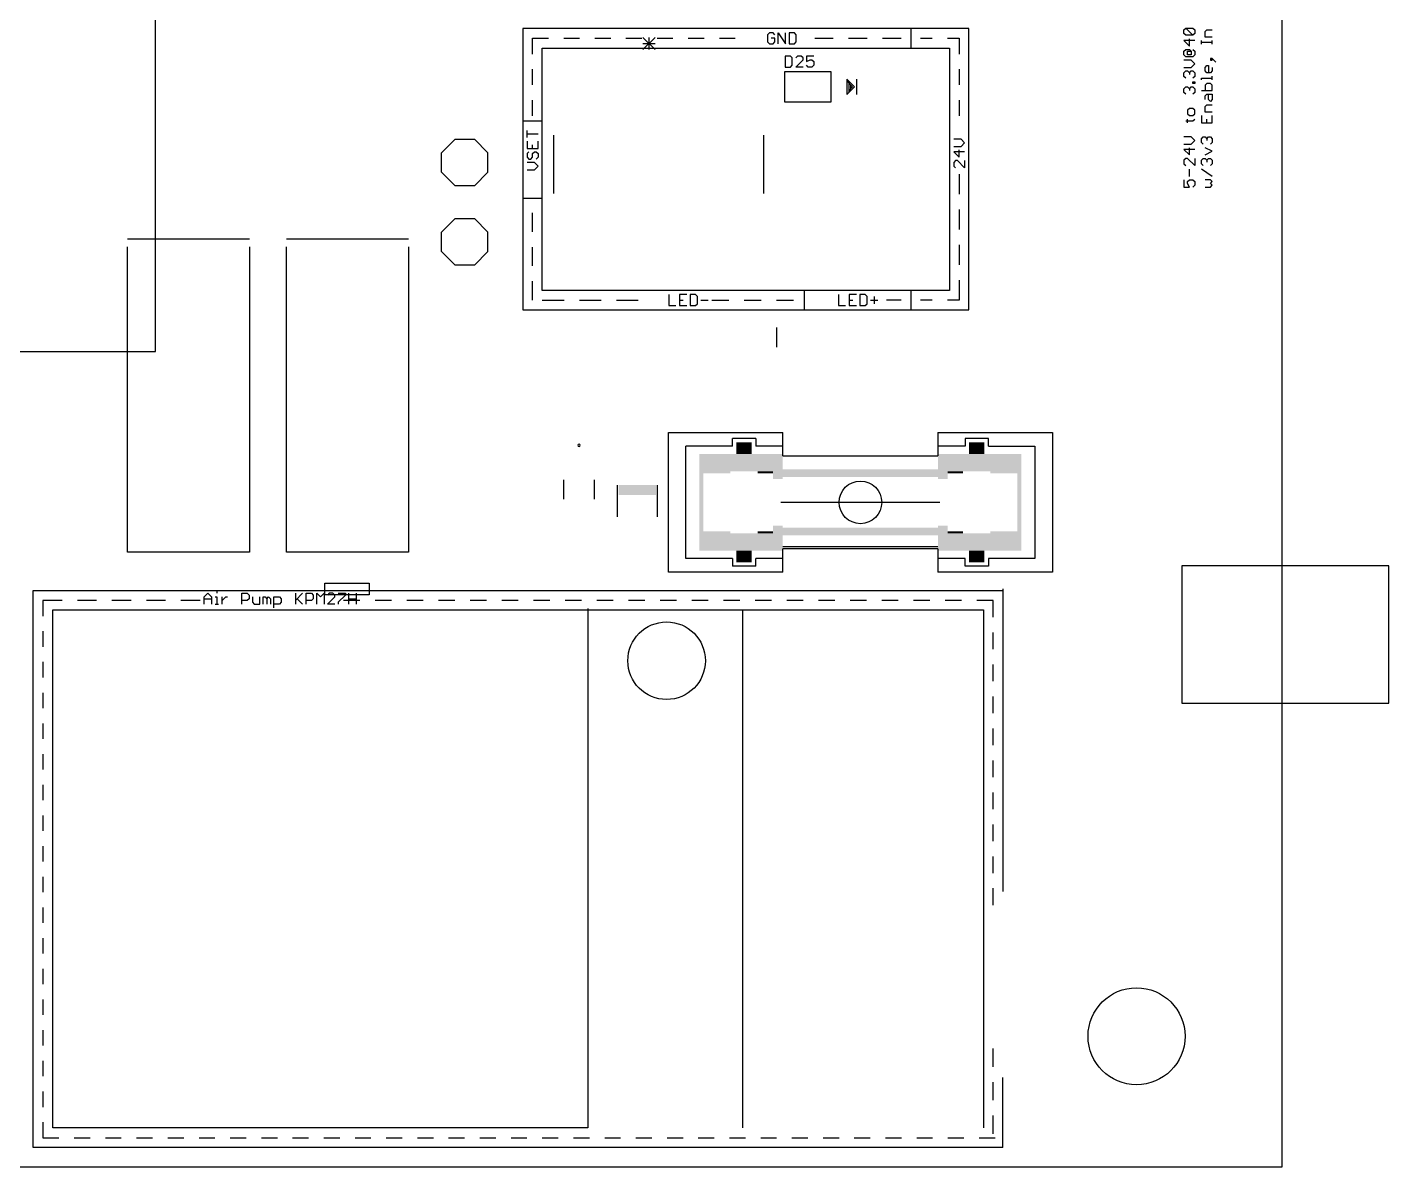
# Model space of a CAD drawing. Extents: x 0 to 11.5, y 0 to 11.2.
# Drawn here: x 7.974 to 11.485, y 0 to 2.939 of the extents above; entities that cross this region are included whole.
import ezdxf

# ---------------------------------------------------------------- set-up
doc = ezdxf.new("R2010")
doc.units = 0
for name, color, linetype in [('20', 53, 'CONTINUOUS'), ('21', 253, 'CONTINUOUS'), ('22', 253, 'CONTINUOUS')]:
    doc.layers.add(name, color=color, linetype=linetype)

# ---------------------------------------------------------------- blocks, each defined once
blk = doc.blocks.new('RECT')
blk.add_solid([(-0.5, -0.5), (0.5, -0.5), (-0.5, 0.5), (0.5, 0.5)])

msp = doc.modelspace()

# ---------------------------------------------------------------- linework, layer by layer
at = {"layer": '20'}
for p, q in [((11.21, 0), (11.21, 11.21)), ((0, 0), (11.21, 0))]:
    msp.add_line(p, q, dxfattribs=at)
for centre, radius in [((10.1227, 1.7134), 0.055), ((9.623, 1.305), 0.1), ((10.83477, 0.336546), 0.125)]:
    msp.add_circle(centre, radius, dxfattribs=at)
at = {"layer": '21'}
for p, q in [((9.2525, 2.935), (9.2525, 2.6975)), ((10.2525, 2.935), (9.2525, 2.935)), ((9.888171, 2.924024), (9.8835, 2.919353)), ((9.8835, 2.919353), (9.8835, 2.900671)), ((9.897512, 2.924024), (9.888171, 2.924024)), ((9.902183, 2.919353), (9.897512, 2.924024)), ((9.911124, 2.896), (9.911124, 2.924024)), ((9.911124, 2.924024), (9.929806, 2.896)), ((9.929806, 2.896), (9.929806, 2.924024)), ((9.938747, 2.924024), (9.938747, 2.896)), ((9.952759, 2.924024), (9.938747, 2.924024)), ((9.95743, 2.919353), (9.952759, 2.924024)), ((9.95743, 2.900671), (9.95743, 2.919353)), ((10.4025, 2.935), (10.2525, 2.935)), ((10.2525, 2.935), (10.2525, 2.885)), ((10.4025, 2.21), (10.4025, 2.935)), ((10.956976, 2.931786), (10.961647, 2.936456)), ((10.956976, 2.922445), (10.956976, 2.931786)), ((10.961647, 2.917774), (10.956976, 2.922445)), ((10.961647, 2.936456), (10.980329, 2.936456)), ((10.980329, 2.917774), (10.961647, 2.936456)), ((10.980329, 2.917774), (10.961647, 2.917774)), ((10.980329, 2.936456), (10.985, 2.931786)), ((10.985, 2.922445), (10.980329, 2.917774)), ((10.985, 2.931786), (10.985, 2.922445)), ((11.011317, 2.927182), (11.015988, 2.931853)), ((11.011317, 2.91317), (11.011317, 2.927182)), ((11.015988, 2.931853), (11.03, 2.931853)), ((9.2775, 2.86958), (9.2775, 2.91)), ((9.2775, 2.91), (9.318397, 2.91)), ((9.3025, 2.885), (10.2525, 2.885)), ((9.3025, 2.6975), (9.3025, 2.885)), ((9.357767, 2.91), (9.398664, 2.91)), ((9.438034, 2.91), (9.478931, 2.91)), ((9.518301, 2.91), (9.559199, 2.91)), ((9.5932, 2.9125), (9.56184, 2.88114)), ((9.56184, 2.9125), (9.5932, 2.88114)), ((9.56184, 2.89682), (9.5932, 2.89682)), ((9.57752, 2.9125), (9.57752, 2.88114)), ((9.598569, 2.91), (9.639466, 2.91)), ((9.678836, 2.91), (9.719733, 2.91)), ((9.759103, 2.91), (9.8, 2.91)), ((9.8835, 2.900671), (9.888171, 2.896)), ((9.888171, 2.896), (9.897512, 2.896)), ((9.902183, 2.910012), (9.892841, 2.910012)), ((9.897512, 2.896), (9.902183, 2.900671)), ((9.902183, 2.900671), (9.902183, 2.910012)), ((9.938747, 2.896), (9.952759, 2.896)), ((9.952759, 2.896), (9.95743, 2.900671)), ((10.005, 2.91), (10.05292, 2.91)), ((10.09229, 2.91), (10.14021, 2.91)), ((10.17958, 2.91), (10.2275, 2.91)), ((10.2525, 2.885), (10.3525, 2.885)), ((10.2775, 2.91), (10.307815, 2.91)), ((10.347185, 2.91), (10.3775, 2.91)), ((10.3525, 2.885), (10.3525, 2.26)), ((10.3775, 2.91), (10.3775, 2.86958)), ((10.985, 2.904162), (10.956976, 2.904162)), ((10.956976, 2.904162), (10.970988, 2.89015)), ((10.956976, 2.876539), (10.961647, 2.881209)), ((10.961647, 2.881209), (10.970988, 2.881209)), ((10.970988, 2.89015), (10.970988, 2.908833)), ((10.970988, 2.881209), (10.975659, 2.876539)), ((10.980329, 2.881209), (10.985, 2.876539)), ((11.001976, 2.894754), (11.001976, 2.904096)), ((11.03, 2.899425), (11.001976, 2.899425)), ((11.03, 2.91317), (11.011317, 2.91317)), ((11.03, 2.894754), (11.03, 2.904096)), ((9.9285, 2.864024), (9.9285, 2.836)), ((9.942512, 2.864024), (9.9285, 2.864024)), ((9.947183, 2.859353), (9.942512, 2.864024)), ((9.947183, 2.840671), (9.947183, 2.859353)), ((9.960794, 2.864024), (9.956124, 2.859353)), ((9.956124, 2.836), (9.974806, 2.854683)), ((9.970135, 2.864024), (9.960794, 2.864024)), ((9.974806, 2.859353), (9.970135, 2.864024)), ((9.974806, 2.854683), (9.974806, 2.859353)), ((10.00243, 2.864024), (9.983747, 2.864024)), ((9.983747, 2.864024), (9.983747, 2.850012)), ((9.983747, 2.850012), (9.993088, 2.854683)), ((9.993088, 2.854683), (9.997759, 2.854683)), ((9.997759, 2.854683), (10.00243, 2.850012)), ((10.00243, 2.850012), (10.00243, 2.840671)), ((10.956976, 2.867197), (10.956976, 2.876539)), ((10.961647, 2.862527), (10.956976, 2.867197)), ((10.975659, 2.853586), (10.956976, 2.853586)), ((10.980329, 2.862527), (10.961647, 2.862527)), ((10.966317, 2.867197), (10.966317, 2.876539)), ((10.966317, 2.876539), (10.975659, 2.876539)), ((10.975659, 2.867197), (10.966317, 2.867197)), ((10.975659, 2.876539), (10.975659, 2.867197)), ((10.985, 2.844245), (10.975659, 2.853586)), ((10.975659, 2.834903), (10.985, 2.844245)), ((10.985, 2.867197), (10.980329, 2.862527)), ((10.985, 2.876539), (10.985, 2.867197)), ((11.03, 2.858056), (11.025329, 2.858056)), ((11.025329, 2.858056), (11.025329, 2.853386)), ((11.025329, 2.853386), (11.03, 2.853386)), ((11.039341, 2.848715), (11.03, 2.858056)), ((11.03, 2.853386), (11.03, 2.858056)), ((9.2775, 2.78979), (9.2775, 2.83021)), ((9.928287, 2.82437), (10.046398, 2.82437)), ((9.928287, 2.74563), (9.928287, 2.82437)), ((9.9285, 2.836), (9.942512, 2.836)), ((9.942512, 2.836), (9.947183, 2.840671)), ((9.974806, 2.836), (9.956124, 2.836)), ((9.988418, 2.836), (9.983747, 2.840671)), ((9.997759, 2.836), (9.988418, 2.836)), ((10.00243, 2.840671), (9.997759, 2.836)), ((10.046398, 2.82437), (10.046398, 2.74563)), ((10.3775, 2.83021), (10.3775, 2.78979)), ((10.956976, 2.834903), (10.975659, 2.834903)), ((10.956976, 2.821292), (10.961647, 2.825962)), ((10.956976, 2.81195), (10.956976, 2.821292)), ((10.961647, 2.80728), (10.956976, 2.81195)), ((10.961647, 2.825962), (10.966317, 2.825962)), ((10.966317, 2.825962), (10.970988, 2.821292)), ((10.970988, 2.821292), (10.975659, 2.825962)), ((10.970988, 2.821292), (10.970988, 2.816621)), ((10.975659, 2.825962), (10.980329, 2.825962)), ((10.980329, 2.825962), (10.985, 2.821292)), ((10.985, 2.81195), (10.980329, 2.80728)), ((10.985, 2.821292), (10.985, 2.81195)), ((11.011317, 2.835103), (11.015988, 2.839774)), ((11.011317, 2.825762), (11.011317, 2.835103)), ((11.015988, 2.821092), (11.011317, 2.825762)), ((11.015988, 2.839774), (11.020659, 2.839774)), ((11.025329, 2.821092), (11.015988, 2.821092)), ((11.020659, 2.839774), (11.020659, 2.821092)), ((11.03, 2.825762), (11.025329, 2.821092)), ((11.03, 2.835103), (11.03, 2.825762)), ((11.03, 2.802676), (11.03, 2.812017)), ((10.0875, 2.805), (10.0875, 2.8)), ((10.1075, 2.785), (10.0875, 2.805)), ((10.0875, 2.8), (10.0875, 2.765)), ((10.1025, 2.785), (10.0875, 2.8)), ((10.0925, 2.795), (10.0925, 2.775)), ((10.0925, 2.77), (10.1075, 2.785)), ((10.1025, 2.785), (10.0925, 2.775)), ((10.0925, 2.775), (10.0925, 2.77)), ((10.0975, 2.79), (10.0975, 2.78)), ((10.1125, 2.805), (10.1125, 2.765)), ((10.956976, 2.779856), (10.961647, 2.784527)), ((10.956976, 2.770515), (10.956976, 2.779856)), ((10.961647, 2.784527), (10.966317, 2.784527)), ((10.966317, 2.784527), (10.970988, 2.779856)), ((10.970988, 2.779856), (10.975659, 2.784527)), ((10.970988, 2.779856), (10.970988, 2.775186)), ((10.975659, 2.784527), (10.980329, 2.784527)), ((10.980329, 2.793468), (10.980329, 2.798139)), ((10.980329, 2.798139), (10.985, 2.798139)), ((10.985, 2.793468), (10.980329, 2.793468)), ((10.980329, 2.784527), (10.985, 2.779856)), ((10.985, 2.798139), (10.985, 2.793468)), ((10.985, 2.779856), (10.985, 2.770515)), ((11.001976, 2.802676), (11.001976, 2.807346)), ((11.001976, 2.807346), (11.03, 2.807346)), ((11.001976, 2.775052), (11.03, 2.775052)), ((11.015988, 2.793735), (11.011317, 2.789064)), ((11.011317, 2.789064), (11.011317, 2.775052)), ((11.025329, 2.793735), (11.015988, 2.793735)), ((11.03, 2.789064), (11.025329, 2.793735)), ((11.03, 2.775052), (11.03, 2.789064)), ((9.2775, 2.71), (9.2775, 2.75042)), ((10.046398, 2.74563), (9.928287, 2.74563)), ((10.0875, 2.765), (10.0925, 2.77)), ((10.3775, 2.75042), (10.3775, 2.71)), ((10.961647, 2.765844), (10.956976, 2.770515)), ((10.985, 2.770515), (10.980329, 2.765844)), ((11.011317, 2.761441), (11.015988, 2.766111)), ((11.011317, 2.752099), (11.011317, 2.761441)), ((11.011317, 2.733817), (11.015988, 2.738488)), ((11.015988, 2.766111), (11.03, 2.766111)), ((11.015988, 2.738488), (11.03, 2.738488)), ((11.020659, 2.752099), (11.020659, 2.766111)), ((11.025329, 2.747429), (11.020659, 2.752099)), ((11.03, 2.752099), (11.025329, 2.747429)), ((11.03, 2.766111), (11.03, 2.752099)), ((10.970988, 2.72928), (10.966317, 2.724609)), ((10.966317, 2.724609), (10.966317, 2.715268)), ((10.966317, 2.715268), (10.970988, 2.710597)), ((10.980329, 2.72928), (10.970988, 2.72928)), ((10.970988, 2.710597), (10.980329, 2.710597)), ((10.985, 2.724609), (10.980329, 2.72928)), ((10.980329, 2.710597), (10.985, 2.715268)), ((10.985, 2.715268), (10.985, 2.724609)), ((11.001976, 2.710864), (11.001976, 2.692182)), ((11.011317, 2.719805), (11.011317, 2.733817)), ((11.03, 2.719805), (11.011317, 2.719805)), ((11.03, 2.692182), (11.03, 2.710864)), ((9.2525, 2.6975), (9.2525, 2.4975)), ((9.2525, 2.6975), (9.3025, 2.6975)), ((9.263476, 2.653871), (9.263476, 2.672553)), ((9.3025, 2.4975), (9.3025, 2.6975)), ((10.961647, 2.696852), (10.980329, 2.696852)), ((10.966317, 2.692182), (10.966317, 2.701523)), ((10.980329, 2.696852), (10.985, 2.701523)), ((11.001976, 2.692182), (11.03, 2.692182)), ((11.015988, 2.692182), (11.015988, 2.701523)), ((9.0775, 2.65), (9.0425, 2.615)), ((9.0775, 2.65), (9.1275, 2.65)), ((9.1275, 2.65), (9.1625, 2.615)), ((9.2915, 2.663212), (9.263476, 2.663212)), ((9.263476, 2.64493), (9.263476, 2.626247)), ((9.277488, 2.626247), (9.277488, 2.635588)), ((9.2915, 2.626247), (9.2915, 2.64493)), ((9.3315, 2.66), (9.3315, 2.51)), ((9.8735, 2.51), (9.8735, 2.66)), ((10.382159, 2.64993), (10.363476, 2.64993)), ((10.3915, 2.640588), (10.382159, 2.64993)), ((10.382159, 2.631247), (10.3915, 2.640588)), ((10.975659, 2.655617), (10.956976, 2.655617)), ((10.956976, 2.636935), (10.975659, 2.636935)), ((10.985, 2.646276), (10.975659, 2.655617)), ((10.975659, 2.636935), (10.985, 2.646276)), ((11.001976, 2.650947), (11.006647, 2.655617)), ((11.001976, 2.641605), (11.001976, 2.650947)), ((11.006647, 2.636935), (11.001976, 2.641605)), ((11.006647, 2.655617), (11.011317, 2.655617)), ((11.011317, 2.655617), (11.015988, 2.650947)), ((11.015988, 2.650947), (11.020659, 2.655617)), ((11.015988, 2.650947), (11.015988, 2.646276)), ((11.020659, 2.655617), (11.025329, 2.655617)), ((11.025329, 2.655617), (11.03, 2.650947)), ((11.03, 2.641605), (11.025329, 2.636935)), ((11.03, 2.650947), (11.03, 2.641605)), ((9.0425, 2.565), (9.0425, 2.615)), ((9.1625, 2.565), (9.1625, 2.615)), ((9.263476, 2.626247), (9.2915, 2.626247)), ((9.268147, 2.617306), (9.263476, 2.612635)), ((9.263476, 2.612635), (9.263476, 2.603294)), ((9.263476, 2.603294), (9.268147, 2.598624)), ((9.268147, 2.598624), (9.272817, 2.598624)), ((9.272817, 2.598624), (9.277488, 2.603294)), ((9.277488, 2.612635), (9.282159, 2.617306)), ((9.277488, 2.603294), (9.277488, 2.612635)), ((9.282159, 2.617306), (9.286829, 2.617306)), ((9.286829, 2.617306), (9.2915, 2.612635)), ((9.2915, 2.603294), (9.286829, 2.598624)), ((9.2915, 2.612635), (9.2915, 2.603294)), ((10.363476, 2.631247), (10.382159, 2.631247)), ((10.3915, 2.617635), (10.363476, 2.617635)), ((10.363476, 2.617635), (10.377488, 2.603624)), ((10.377488, 2.603624), (10.377488, 2.622306)), ((10.985, 2.623323), (10.956976, 2.623323)), ((10.956976, 2.623323), (10.970988, 2.609311)), ((10.961647, 2.60037), (10.956976, 2.5957)), ((10.966317, 2.60037), (10.961647, 2.60037)), ((10.985, 2.581688), (10.966317, 2.60037)), ((10.970988, 2.609311), (10.970988, 2.627994)), ((10.985, 2.60037), (10.985, 2.581688)), ((11.001976, 2.5957), (11.006647, 2.60037)), ((11.006647, 2.60037), (11.011317, 2.60037)), ((11.03, 2.618652), (11.011317, 2.627994)), ((11.011317, 2.609311), (11.03, 2.618652)), ((11.011317, 2.60037), (11.015988, 2.5957)), ((11.015988, 2.5957), (11.020659, 2.60037)), ((11.020659, 2.60037), (11.025329, 2.60037)), ((11.025329, 2.60037), (11.03, 2.5957)), ((9.0775, 2.53), (9.0425, 2.565)), ((9.1625, 2.565), (9.1275, 2.53)), ((9.282159, 2.589683), (9.263476, 2.589683)), ((9.263476, 2.571), (9.282159, 2.571)), ((9.2915, 2.580341), (9.282159, 2.589683)), ((9.282159, 2.571), (9.2915, 2.580341)), ((10.368147, 2.594683), (10.363476, 2.590012)), ((10.363476, 2.590012), (10.363476, 2.580671)), ((10.363476, 2.580671), (10.368147, 2.576)), ((10.372817, 2.594683), (10.368147, 2.594683)), ((10.3915, 2.576), (10.372817, 2.594683)), ((10.3915, 2.594683), (10.3915, 2.576)), ((10.956976, 2.5957), (10.956976, 2.586358)), ((10.956976, 2.586358), (10.961647, 2.581688)), ((10.970988, 2.554064), (10.970988, 2.572747)), ((11.001976, 2.586358), (11.001976, 2.5957)), ((11.006647, 2.581688), (11.001976, 2.586358)), ((11.03, 2.554064), (11.001976, 2.572747)), ((11.015988, 2.5957), (11.015988, 2.591029)), ((11.03, 2.586358), (11.025329, 2.581688)), ((11.03, 2.5957), (11.03, 2.586358)), ((9.1275, 2.53), (9.0775, 2.53)), ((10.3775, 2.56), (10.3775, 2.508278)), ((10.956976, 2.545123), (10.956976, 2.526441)), ((10.966317, 2.540453), (10.970988, 2.545123)), ((10.966317, 2.535782), (10.966317, 2.540453)), ((10.970988, 2.526441), (10.966317, 2.535782)), ((10.970988, 2.545123), (10.980329, 2.545123)), ((10.980329, 2.545123), (10.985, 2.540453)), ((10.985, 2.531111), (10.980329, 2.526441)), ((10.985, 2.540453), (10.985, 2.531111)), ((11.025329, 2.545123), (11.011317, 2.545123)), ((11.03, 2.540453), (11.025329, 2.545123)), ((11.025329, 2.535782), (11.03, 2.540453)), ((11.03, 2.531111), (11.025329, 2.535782)), ((11.025329, 2.526441), (11.03, 2.531111)), ((9.2525, 2.4975), (9.2525, 2.21)), ((9.2525, 2.4975), (9.3025, 2.4975)), ((9.3025, 2.26), (9.3025, 2.4975)), ((10.956976, 2.526441), (10.970988, 2.526441)), ((11.011317, 2.526441), (11.025329, 2.526441)), ((9.2775, 2.411247), (9.2775, 2.46)), ((10.3775, 2.468907), (10.3775, 2.417185)), ((9.0775, 2.445), (9.0425, 2.41)), ((9.0775, 2.445), (9.1275, 2.445)), ((9.1275, 2.445), (9.1625, 2.41)), ((8.54748, 2.391732), (8.23252, 2.391732)), ((8.95748, 2.391732), (8.64252, 2.391732)), ((9.0425, 2.36), (9.0425, 2.41)), ((9.1625, 2.36), (9.1625, 2.41)), ((8.23252, 1.585039), (8.23252, 2.372441)), ((8.54748, 2.372441), (8.54748, 1.585039)), ((8.64252, 1.585039), (8.64252, 2.372441)), ((8.95748, 2.372441), (8.95748, 1.585039)), ((9.0775, 2.325), (9.0425, 2.36)), ((9.1625, 2.36), (9.1275, 2.325)), ((9.2775, 2.323123), (9.2775, 2.371877)), ((10.3775, 2.377815), (10.3775, 2.326093)), ((9.1275, 2.325), (9.0775, 2.325)), ((9.2775, 2.235), (9.2775, 2.283753)), ((10.3775, 2.286722), (10.3775, 2.235)), ((9.9775, 2.26), (9.3025, 2.26)), ((9.6285, 2.249024), (9.6285, 2.221)), ((9.674806, 2.249024), (9.656124, 2.249024)), ((9.656124, 2.249024), (9.656124, 2.221)), ((9.683747, 2.249024), (9.683747, 2.221)), ((9.697759, 2.249024), (9.683747, 2.249024)), ((9.70243, 2.244353), (9.697759, 2.249024)), ((10.2525, 2.26), (9.9775, 2.26)), ((9.9775, 2.26), (9.9775, 2.21)), ((10.066, 2.249024), (10.066, 2.221)), ((10.112306, 2.249024), (10.093624, 2.249024)), ((10.093624, 2.249024), (10.093624, 2.221)), ((10.121247, 2.249024), (10.121247, 2.221)), ((10.135259, 2.249024), (10.121247, 2.249024)), ((10.13993, 2.244353), (10.135259, 2.249024)), ((10.3525, 2.26), (10.2525, 2.26)), ((10.2525, 2.26), (10.2525, 2.21)), ((9.3025, 2.235), (9.358753, 2.235)), ((9.398123, 2.235), (9.454377, 2.235)), ((9.493747, 2.235), (9.55, 2.235)), ((9.6285, 2.221), (9.647183, 2.221)), ((9.656124, 2.235012), (9.665465, 2.235012)), ((9.656124, 2.221), (9.674806, 2.221)), ((9.683747, 2.221), (9.697759, 2.221)), ((9.697759, 2.221), (9.70243, 2.225671)), ((9.70243, 2.225671), (9.70243, 2.244353)), ((9.711371, 2.235012), (9.730053, 2.235012)), ((9.74, 2.235), (9.783753, 2.235)), ((9.823123, 2.235), (9.866877, 2.235)), ((9.906247, 2.235), (9.95, 2.235)), ((10.066, 2.221), (10.084683, 2.221)), ((10.093624, 2.235012), (10.102965, 2.235012)), ((10.093624, 2.221), (10.112306, 2.221)), ((10.121247, 2.221), (10.135259, 2.221)), ((10.135259, 2.221), (10.13993, 2.225671)), ((10.13993, 2.225671), (10.13993, 2.244353)), ((10.148871, 2.235012), (10.167553, 2.235012)), ((10.158212, 2.244353), (10.158212, 2.225671)), ((10.2275, 2.235), (10.19, 2.235)), ((10.307815, 2.235), (10.2775, 2.235)), ((10.3775, 2.235), (10.347185, 2.235)), ((9.2525, 2.21), (9.9775, 2.21)), ((9.9775, 2.21), (10.2525, 2.21)), ((10.2525, 2.21), (10.4025, 2.21)), ((9.906, 2.164), (9.906, 2.114)), ((9.6277, 1.5334), (9.6277, 1.8934)), ((9.6277, 1.8934), (9.9227, 1.8934)), ((9.8527, 1.8784), (9.7927, 1.8784)), ((9.7927, 1.8584), (9.7927, 1.8784)), ((9.8527, 1.8784), (9.8527, 1.8584)), ((9.9227, 1.8584), (9.9227, 1.8934)), ((10.3227, 1.8934), (10.6177, 1.8934)), ((10.3227, 1.8934), (10.3227, 1.8584)), ((10.3927, 1.8784), (10.3927, 1.8584)), ((10.4527, 1.8784), (10.3927, 1.8784)), ((10.4527, 1.8584), (10.4527, 1.8784)), ((10.6177, 1.8934), (10.6177, 1.5334)), ((9.6727, 1.5684), (9.6727, 1.8584)), ((9.7927, 1.8584), (9.6727, 1.8584)), ((9.9227, 1.8584), (9.8527, 1.8584)), ((9.9227, 1.8334), (9.9227, 1.8584)), ((9.9227, 1.8334), (10.3227, 1.8334)), ((10.3227, 1.8584), (10.3227, 1.8334)), ((10.3927, 1.8584), (10.3227, 1.8584)), ((10.4527, 1.8584), (10.5727, 1.8584)), ((10.5727, 1.8584), (10.5727, 1.5684)), ((9.3573, 1.7716), (9.3573, 1.7216)), ((9.4373, 1.7216), (9.4373, 1.7716)), ((9.496119, 1.676246), (9.496119, 1.757348)), ((9.598481, 1.757348), (9.598481, 1.676246)), ((10.3277, 1.7134), (9.9177, 1.7134)), ((8.54748, 1.585039), (8.23252, 1.585039)), ((8.95748, 1.585039), (8.64252, 1.585039)), ((10.3227, 1.5984), (9.9227, 1.5984)), ((10.3227, 1.5934), (9.9227, 1.5934)), ((9.9227, 1.5684), (9.9227, 1.5934)), ((10.3227, 1.5934), (10.3227, 1.5684)), ((9.7927, 1.5684), (9.6727, 1.5684)), ((9.7927, 1.5684), (9.7927, 1.5484)), ((9.8527, 1.5484), (9.7927, 1.5484)), ((9.9227, 1.5684), (9.8527, 1.5684)), ((9.8527, 1.5484), (9.8527, 1.5684)), ((9.9227, 1.5334), (9.9227, 1.5684)), ((10.3227, 1.5684), (10.3227, 1.5334)), ((10.3927, 1.5684), (10.3227, 1.5684)), ((10.3927, 1.5484), (10.3927, 1.5684)), ((10.4527, 1.5484), (10.3927, 1.5484)), ((10.5727, 1.5684), (10.4527, 1.5684)), ((10.4527, 1.5684), (10.4527, 1.5484)), ((9.9227, 1.5334), (9.6277, 1.5334)), ((10.6177, 1.5334), (10.3227, 1.5334)), ((7.99, 0.05), (7.99, 1.486)), ((7.99, 1.486), (10.49, 1.486)), ((8.431, 1.469683), (8.440341, 1.479024)), ((8.440341, 1.479024), (8.449683, 1.469683)), ((8.463294, 1.483695), (8.463294, 1.479024)), ((8.527682, 1.451), (8.527682, 1.479024)), ((8.527682, 1.479024), (8.541694, 1.479024)), ((8.541694, 1.479024), (8.546365, 1.474353)), ((8.6658, 1.479024), (8.6658, 1.451)), ((8.6658, 1.460341), (8.684483, 1.479024)), ((8.693423, 1.451), (8.693423, 1.479024)), ((8.693423, 1.479024), (8.707435, 1.479024)), ((8.707435, 1.479024), (8.712106, 1.474353)), ((8.721047, 1.451), (8.721047, 1.479024)), ((8.721047, 1.479024), (8.730388, 1.469683)), ((8.730388, 1.469683), (8.73973, 1.479024)), ((8.73973, 1.479024), (8.73973, 1.451)), ((8.742, 1.475), (8.742, 1.505)), ((8.742, 1.505), (8.856, 1.505)), ((8.856, 1.475), (8.742, 1.475)), ((8.753341, 1.479024), (8.748671, 1.474353)), ((8.762682, 1.479024), (8.753341, 1.479024)), ((8.767353, 1.474353), (8.762682, 1.479024)), ((8.776294, 1.479024), (8.794977, 1.479024)), ((8.794977, 1.479024), (8.794977, 1.474353)), ((8.803918, 1.451), (8.803918, 1.479024)), ((8.8226, 1.479024), (8.8226, 1.451)), ((8.856, 1.505), (8.856, 1.475)), ((10.49, 1.49), (10.49, 0.71)), ((8.064504, 1.46), (8.015, 1.46)), ((8.015, 1.46), (8.015, 1.420238)), ((8.153378, 1.46), (8.103874, 1.46)), ((8.242252, 1.46), (8.192748, 1.46)), ((8.331126, 1.46), (8.281622, 1.46)), ((8.42, 1.46), (8.370496, 1.46)), ((8.431, 1.451), (8.431, 1.469683)), ((8.431, 1.465012), (8.449683, 1.465012)), ((8.449683, 1.469683), (8.449683, 1.451)), ((8.458624, 1.469683), (8.463294, 1.469683)), ((8.458624, 1.451), (8.467965, 1.451)), ((8.463294, 1.469683), (8.463294, 1.451)), ((8.477039, 1.451), (8.477039, 1.469683)), ((8.477039, 1.460341), (8.486381, 1.469683)), ((8.486381, 1.469683), (8.491051, 1.469683)), ((8.541694, 1.460341), (8.527682, 1.460341)), ((8.546365, 1.465012), (8.541694, 1.460341)), ((8.546365, 1.474353), (8.546365, 1.465012)), ((8.555306, 1.469683), (8.555306, 1.455671)), ((8.555306, 1.455671), (8.559977, 1.451)), ((8.559977, 1.451), (8.573988, 1.451)), ((8.573988, 1.451), (8.573988, 1.469683)), ((8.582929, 1.451), (8.582929, 1.469683)), ((8.582929, 1.469683), (8.5876, 1.469683)), ((8.5876, 1.469683), (8.592271, 1.465012)), ((8.592271, 1.465012), (8.596941, 1.469683)), ((8.592271, 1.465012), (8.592271, 1.451)), ((8.596941, 1.469683), (8.601612, 1.465012)), ((8.601612, 1.465012), (8.601612, 1.451)), ((8.610553, 1.441659), (8.610553, 1.469683)), ((8.610553, 1.469683), (8.624565, 1.469683)), ((8.624565, 1.451), (8.610553, 1.451)), ((8.624565, 1.469683), (8.629235, 1.465012)), ((8.629235, 1.455671), (8.624565, 1.451)), ((8.629235, 1.465012), (8.629235, 1.455671)), ((8.670471, 1.465012), (8.684483, 1.451)), ((8.707435, 1.460341), (8.693423, 1.460341)), ((8.712106, 1.465012), (8.707435, 1.460341)), ((8.712106, 1.474353), (8.712106, 1.465012)), ((8.748671, 1.451), (8.767353, 1.469683)), ((8.767353, 1.451), (8.748671, 1.451)), ((8.767353, 1.469683), (8.767353, 1.474353)), ((8.794977, 1.474353), (8.776294, 1.455671)), ((8.776294, 1.455671), (8.776294, 1.451)), ((8.832267, 1.46), (8.79, 1.46)), ((8.803918, 1.465012), (8.8226, 1.465012)), ((8.913903, 1.46), (8.871637, 1.46)), ((8.99554, 1.46), (8.953273, 1.46)), ((9.077177, 1.46), (9.03491, 1.46)), ((9.158813, 1.46), (9.116547, 1.46)), ((9.24045, 1.46), (9.198183, 1.46)), ((9.322087, 1.46), (9.27982, 1.46)), ((9.403723, 1.46), (9.361457, 1.46)), ((9.42, 1.44), (9.42, 0.1)), ((9.48536, 1.46), (9.443093, 1.46)), ((9.566997, 1.46), (9.52473, 1.46)), ((9.648633, 1.46), (9.606367, 1.46)), ((9.73027, 1.46), (9.688003, 1.46)), ((9.811907, 1.46), (9.76964, 1.46)), ((9.893543, 1.46), (9.851277, 1.46)), ((9.97518, 1.46), (9.932913, 1.46)), ((10.056817, 1.46), (10.01455, 1.46)), ((10.138453, 1.46), (10.096187, 1.46)), ((10.22009, 1.46), (10.177823, 1.46)), ((10.301727, 1.46), (10.25946, 1.46)), ((10.383363, 1.46), (10.341097, 1.46)), ((10.465, 1.46), (10.422733, 1.46)), ((10.465, 1.416933), (10.465, 1.46)), ((8.04, 0.1), (8.04, 1.436)), ((8.04, 1.436), (10.44, 1.436)), ((9.82, 0.1), (9.82, 1.435)), ((10.44, 1.436), (10.44, 0.1)), ((8.015, 1.380868), (8.015, 1.341107)), ((10.465, 1.334496), (10.465, 1.377563)), ((8.015, 1.301737), (8.015, 1.261975)), ((10.465, 1.252059), (10.465, 1.295126)), ((8.015, 1.222605), (8.015, 1.182843)), ((10.465, 1.169622), (10.465, 1.212689)), ((8.015, 1.143473), (8.015, 1.103712)), ((10.465, 1.087185), (10.465, 1.130252)), ((8.015, 1.064342), (8.015, 1.02458)), ((10.465, 1.004748), (10.465, 1.047815)), ((8.015, 0.98521), (8.015, 0.945448)), ((10.465, 0.922311), (10.465, 0.965378)), ((8.015, 0.906078), (8.015, 0.866317)), ((10.465, 0.839874), (10.465, 0.882941)), ((8.015, 0.826947), (8.015, 0.787185)), ((10.465, 0.757437), (10.465, 0.800504)), ((8.015, 0.747815), (8.015, 0.708053)), ((10.465, 0.675), (10.465, 0.718067)), ((8.015, 0.668683), (8.015, 0.628922)), ((8.015, 0.589552), (8.015, 0.54979)), ((8.015, 0.51042), (8.015, 0.470658)), ((8.015, 0.431288), (8.015, 0.391527)), ((8.015, 0.352157), (8.015, 0.312395)), ((10.465, 0.257913), (10.465, 0.305)), ((8.015, 0.273025), (8.015, 0.233263)), ((10.465, 0.171457), (10.465, 0.218543)), ((10.49, 0.05), (10.49, 0.23)), ((8.015, 0.193893), (8.015, 0.154132)), ((8.015, 0.114762), (8.015, 0.075)), ((10.465, 0.085), (10.465, 0.132087)), ((8.015, 0.075), (8.056094, 0.075)), ((9.42, 0.1), (8.04, 0.1)), ((8.095464, 0.075), (8.136557, 0.075)), ((8.175927, 0.075), (8.217021, 0.075)), ((8.256391, 0.075), (8.297484, 0.075)), ((8.336854, 0.075), (8.377948, 0.075)), ((8.417318, 0.075), (8.458411, 0.075)), ((8.497781, 0.075), (8.538875, 0.075)), ((8.578245, 0.075), (8.619338, 0.075)), ((8.658708, 0.075), (8.699802, 0.075)), ((8.739172, 0.075), (8.780265, 0.075)), ((8.819635, 0.075), (8.860729, 0.075)), ((8.900099, 0.075), (8.941193, 0.075)), ((8.980563, 0.075), (9.021656, 0.075)), ((9.061026, 0.075), (9.10212, 0.075)), ((9.14149, 0.075), (9.182583, 0.075)), ((9.221953, 0.075), (9.263047, 0.075)), ((9.302417, 0.075), (9.34351, 0.075)), ((9.38288, 0.075), (9.423974, 0.075)), ((9.463344, 0.075), (9.504437, 0.075)), ((9.543807, 0.075), (9.584901, 0.075)), ((9.624271, 0.075), (9.665365, 0.075)), ((9.704735, 0.075), (9.745828, 0.075)), ((9.785198, 0.075), (9.826292, 0.075)), ((9.865662, 0.075), (9.906755, 0.075)), ((9.946125, 0.075), (9.987219, 0.075)), ((10.026589, 0.075), (10.067682, 0.075)), ((10.107052, 0.075), (10.148146, 0.075)), ((10.187516, 0.075), (10.228609, 0.075)), ((10.267979, 0.075), (10.309073, 0.075)), ((10.348443, 0.075), (10.389536, 0.075)), ((10.428906, 0.075), (10.47, 0.075)), ((10.49, 0.05), (7.99, 0.05))]:
    msp.add_line(p, q, dxfattribs=at)
for start, end in [(90, 270), (270, 90)]:
    msp.add_arc((9.3973, 1.8606), 0.003, start, end, dxfattribs=at)
at = {"layer": '22'}
for p, q in [((8.305, 2.102), (8.305, 9.11)), ((2.905, 2.102), (8.305, 2.102)), ((11.485165, 1.549565), (10.9517, 1.549565)), ((10.9517, 1.549565), (10.9517, 1.3174)), ((11.485165, 1.195235), (11.485165, 1.549565)), ((10.9517, 1.3224), (10.9517, 1.195235)), ((10.9517, 1.195235), (11.485165, 1.195235))]:
    msp.add_line(p, q, dxfattribs=at)

# ---------------------------------------------------------------- block references
at = {"layer": '21'}
for p, xscale, yscale, rotation in [((9.8227, 1.8534), 0.04, 0.03, 180), ((10.4227, 1.8534), 0.04, 0.03, 180), ((9.8027, 1.8159), 0.19, 0.045, 180), ((9.9102, 1.8059), 0.025, 0.065, 180), ((10.3352, 1.8059), 0.025, 0.065, 180), ((10.4427, 1.8159), 0.19, 0.045, 180), ((9.7127, 1.7134), 0.01, 0.16, 180), ((9.7527, 1.7909), 0.07, 0.005, 180), ((9.8777, 1.7909), 0.04, 0.005, 180), ((10.1227, 1.7884), 0.4, 0.02, 180), ((10.3677, 1.7909), 0.04, 0.005, 180), ((10.4927, 1.7909), 0.07, 0.005, 180), ((10.5327, 1.7134), 0.01, 0.16, 180), ((9.5473, 1.745242), 0.026575, 0.096457, 270), ((9.9102, 1.6209), 0.025, 0.065, 180), ((10.3352, 1.6209), 0.025, 0.065, 180), ((9.8027, 1.6109), 0.19, 0.045, 180), ((9.7527, 1.6359), 0.07, 0.005, 180), ((9.8777, 1.6359), 0.04, 0.005, 180), ((10.1227, 1.6384), 0.4, 0.02, 180), ((10.3677, 1.6359), 0.04, 0.005, 180), ((10.4427, 1.6109), 0.19, 0.045, 180), ((10.4927, 1.6359), 0.07, 0.005, 180), ((9.8227, 1.5734), 0.04, 0.03, 180), ((10.4227, 1.5734), 0.04, 0.03, 180)]:
    msp.add_blockref('RECT', p, dxfattribs=dict(at, xscale=xscale, yscale=yscale, rotation=rotation))

doc.saveas('drawing.dxf')
